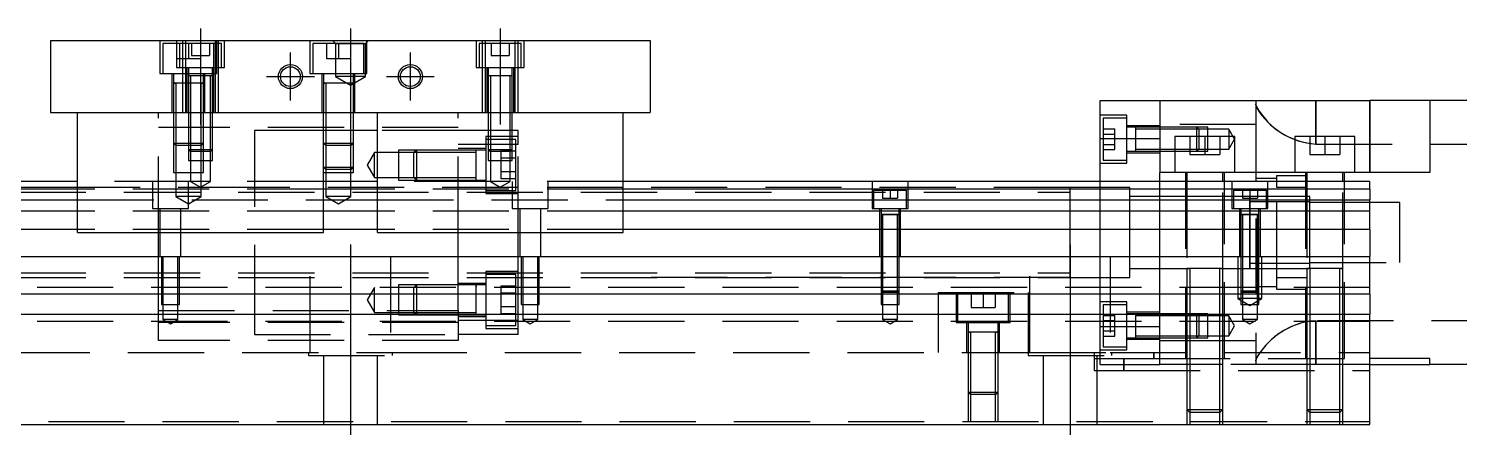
# Model space of a CAD drawing. Extents: x -10 to 545, y -270 to 77.
# Drawn here: x 116.3 to 354.9, y -218.4 to -150.4 of the extents above; entities that cross this region are included whole.
import ezdxf

# ---------------------------------------------------------------- set-up
doc = ezdxf.new("R2010")
doc.units = 0
doc.linetypes.add('CENTER', pattern=[50.8, 31.75, -6.35, 6.35, -6.35])
doc.linetypes.add('DASHED', pattern=[19.05, 12.7, -6.35])
doc.layers.get('0').update_dxf_attribs({"linetype": 'CONTINUOUS'})
doc.layers.add('CENTER', color=1, linetype='CENTER')

msp = doc.modelspace()

# ---------------------------------------------------------------- linework, layer by layer
at = {"color": 7, "linetype": 'CONTINUOUS'}
for p, q in [((120, -152.45), (220, -152.45)), ((120, -152.45), (120, -164.45)), ((220, -152.45), (220, -164.45)), ((120, -164.45), (220, -164.45)), ((124.5, -184.45), (124.5, -164.45)), ((165.5, -184.45), (165.5, -164.45)), ((174.5, -184.45), (174.5, -164.45)), ((215.5, -184.45), (215.5, -164.45)), ((295, -162.45), (305, -162.45)), ((295, -168.797524), (295, -162.45)), ((305, -162.45), (305, -174.45)), ((305, -162.45), (340, -162.45)), ((340, -174.45), (340, -162.45)), ((350, -162.45), (340, -162.45)), ((373, -162.45), (350, -162.45)), ((350, -162.45), (350, -174.45)), ((295, -175.95), (295, -168.797524)), ((295, -168.797524), (305, -168.797524)), ((317.5, -168.45), (307.5, -168.45)), ((307.5, -168.45), (307.5, -174.45)), ((317.5, -174.45), (317.5, -168.45)), ((337.5, -168.45), (327.5, -168.45)), ((327.5, -168.45), (327.5, -174.45)), ((337.5, -174.45), (337.5, -168.45)), ((124.5, -175.95), (0, -175.95)), ((174.5, -175.95), (165.5, -175.95)), ((340, -175.95), (215.5, -175.95)), ((305, -175.95), (305, -174.45)), ((350, -174.45), (305, -174.45)), ((340, -177.202272), (340, -175.95)), ((124.5, -177.202272), (0, -177.202272)), ((174.5, -177.202272), (165.5, -177.202272)), ((340, -177.202272), (215.5, -177.202272)), ((290, -184.249932), (290, -176.949994)), ((320, -184.45), (320, -178.449994)), ((320, -190.450006), (320, -178.449994)), ((340, -177.202272), (340, -178.97668)), ((0, -178.97668), (124.5, -178.97668)), ((124.5, -180.873076), (0, -180.873076)), ((165.5, -178.97668), (174.5, -178.97668)), ((174.5, -180.873076), (165.5, -180.873076)), ((215.5, -178.97668), (340, -178.97668)), ((340, -180.873076), (215.5, -180.873076)), ((320, -179.325), (320, -180.45)), ((321, -179.325), (320, -179.325)), ((320, -180.45), (320, -181.449788)), ((322.75, -179.325), (321, -179.325)), ((324.5, -179.325), (322.75, -179.325)), ((329.5, -179.325), (324.5, -179.325)), ((330, -179.325), (329.5, -179.325)), ((340, -180.873076), (340, -178.97668)), ((340, -183.927372), (340, -180.873076)), ((321.500006, -181.45), (318.499994, -181.45)), ((321.500006, -181.45), (320, -181.45)), ((124.5, -183.927372), (0, -183.927372)), ((124.5, -184.45), (165.5, -184.45)), ((174.5, -183.927372), (165.5, -183.927372)), ((174.5, -184.45), (215.5, -184.45)), ((340, -183.927372), (215.5, -183.927372)), ((290, -188.45), (290, -184.249932)), ((340, -183.927372), (340, -188.45)), ((0, -188.45), (340, -188.45)), ((290, -191.950006), (290, -188.45)), ((340, -194.75), (340, -188.45)), ((320, -189.575), (330, -189.575)), ((340, -194.75), (0, -194.75)), ((340, -194.75), (340, -198.15)), ((340, -198.15), (0, -198.15)), ((340, -216.45), (340, -198.15)), ((350, -205.45), (340, -205.45)), ((340, -206.45), (350, -206.45)), ((350, -206.45), (350, -205.45)), ((373, -206.45), (350, -206.45)), ((0, -216.45), (340, -216.45))]:
    msp.add_line(p, q, dxfattribs=at)
at = {"color": 3, "linetype": 'DASHED'}
for p, q in [((138.25, -152.45), (138.25, -157.95)), ((141, -152.45), (141, -156.95)), ((142.000006, -152.45), (142.000006, -152.95)), ((142.5, -152.45), (142.5, -164.45)), ((147.5, -164.45), (147.5, -152.45)), ((147.75, -157.95), (147.75, -152.45)), ((147.999994, -152.95), (147.999994, -152.45)), ((149, -156.95), (149, -152.45)), ((163.25, -152.45), (163.25, -157.95)), ((167.5, -152.95), (167, -152.45)), ((172.5, -152.95), (173, -152.45)), ((172.75, -157.95), (172.75, -152.45)), ((191, -152.45), (191, -156.95)), ((192.000006, -152.45), (192.000006, -152.95)), ((192.5, -152.45), (192.5, -164.45)), ((197.5, -164.45), (197.5, -152.45)), ((197.999994, -152.95), (197.999994, -152.45)), ((199, -156.95), (199, -152.45)), ((141.5, -152.95), (138.75, -152.95)), ((138.75, -152.95), (138.75, -157.95)), ((148.5, -152.95), (141.5, -152.95)), ((141.5, -152.95), (141.5, -156.95)), ((142.000006, -152.95), (142.000006, -156.95)), ((143, -152.95), (143, -155.45)), ((143.5, -152.95), (143.5, -154.95)), ((143.5, -154.95), (145, -154.95)), ((145, -152.95), (145, -154.95)), ((145, -154.95), (146.5, -154.95)), ((145, -154.95), (145, -155.45)), ((146.5, -152.95), (146.5, -154.95)), ((147.25, -156.95), (147.25, -152.95)), ((147.999994, -156.95), (147.999994, -152.95)), ((148.5, -156.95), (148.5, -152.95)), ((172.25, -152.95), (163.75, -152.95)), ((163.75, -152.95), (163.75, -157.95)), ((166, -152.95), (166, -155.45)), ((167.5, -152.95), (167.5, -158.45)), ((167.5, -152.95), (172.5, -152.95)), ((168, -152.95), (168, -155.45)), ((170, -152.95), (170, -155.45)), ((172.25, -157.95), (172.25, -152.95)), ((172.5, -158.45), (172.5, -152.95)), ((198.5, -152.95), (191.5, -152.95)), ((191.5, -152.95), (191.5, -156.95)), ((192.000006, -152.95), (192.000006, -156.95)), ((193.5, -152.95), (193.5, -154.95)), ((193.5, -154.95), (195, -154.95)), ((195, -152.95), (195, -154.95)), ((195, -154.95), (196.5, -154.95)), ((196.5, -152.95), (196.5, -154.95)), ((197.999994, -156.95), (197.999994, -152.95)), ((198.5, -156.95), (198.5, -152.95)), ((141, -155.45), (143, -155.45)), ((141, -156.95), (149, -156.95)), ((142.000006, -156.95), (142.000006, -164.45)), ((142.75, -156.95), (142.75, -164.45)), ((143, -155.45), (145, -155.45)), ((143, -156.95), (143, -158.35)), ((147, -158.35), (147, -156.95)), ((147.25, -164.45), (147.25, -156.95)), ((147.999994, -164.45), (147.999994, -156.95)), ((166, -155.45), (168, -155.45)), ((168, -155.45), (170, -155.45)), ((191, -156.95), (199, -156.95)), ((192.000006, -156.95), (192.000006, -164.45)), ((192.75, -156.95), (192.75, -164.45)), ((193, -156.95), (193, -158.35)), ((197, -158.35), (197, -156.95)), ((197.25, -164.45), (197.25, -156.95)), ((197.999994, -164.45), (197.999994, -156.95)), ((138.25, -157.95), (147.75, -157.95)), ((140.25, -157.95), (140.25, -164.45)), ((145.500006, -159.55), (140.499994, -159.55)), ((145.500006, -159.55), (140.499994, -159.55)), ((142.000006, -159.55), (140.499994, -159.55)), ((140.5, -157.95), (140.5, -159.55)), ((140.5, -159.545), (140.5, -159.55)), ((140.5, -159.55), (140.757448, -159.55)), ((140.757468, -159.55), (140.5, -159.55)), ((140.5, -159.55), (140.5, -159.555)), ((140.5, -159.55), (140.5, -164.45)), ((141.999766, -159.55), (140.757468, -159.55)), ((140.9, -159.55), (140.9, -164.45)), ((143, -159.55), (141.999766, -159.55)), ((143, -159.55), (142.000006, -159.55)), ((147.000006, -158.35), (142.999994, -158.35)), ((143, -158.345), (143, -158.35)), ((143.216708, -158.35), (143, -158.35)), ((143, -158.35), (143, -158.355)), ((143, -158.35), (143, -164.45)), ((143.35, -159.55), (143, -159.55)), ((143.350064, -159.55), (143, -159.55)), ((146.783332, -158.35), (143.216708, -158.35)), ((143.35, -158.35), (143.35, -164.45)), ((145.500006, -159.55), (143.35, -159.55)), ((145.242552, -159.55), (143.350064, -159.55)), ((145.1, -164.45), (145.1, -159.55)), ((145.5, -159.55), (145.242552, -159.55)), ((145.242602, -159.55), (145.5, -159.55)), ((145.5, -158.35), (145.5, -157.95)), ((145.5, -159.55), (145.5, -158.35)), ((145.5, -159.55), (145.5, -159.545)), ((145.5, -159.555), (145.5, -159.55)), ((145.5, -164.45), (145.5, -159.55)), ((145.75, -164.45), (145.75, -157.95)), ((146.65, -164.45), (146.65, -158.35)), ((147, -158.35), (146.783332, -158.35)), ((147, -158.35), (147, -158.345)), ((147, -158.355), (147, -158.35)), ((147, -164.45), (147, -158.35)), ((163.25, -157.95), (172.75, -157.95)), ((165.25, -157.95), (165.25, -164.45)), ((170.500006, -159.55), (165.499994, -159.55)), ((170.500006, -159.55), (165.499994, -159.55)), ((165.5, -157.95), (165.5, -159.55)), ((165.5, -159.545), (165.5, -159.55)), ((165.5, -159.55), (165.757448, -159.55)), ((165.757468, -159.55), (165.5, -159.55)), ((165.5, -159.55), (165.5, -159.555)), ((165.5, -159.55), (165.5, -164.45)), ((170.242552, -159.55), (165.757468, -159.55)), ((165.9, -159.55), (165.9, -164.45)), ((172.5, -158.45), (167.5, -158.45)), ((167.5, -158.45), (170, -159.893376)), ((170, -159.893376), (172.5, -158.45)), ((170.1, -164.45), (170.1, -159.55)), ((170.5, -159.55), (170.242552, -159.55)), ((170.242602, -159.55), (170.5, -159.55)), ((170.5, -159.55), (170.5, -157.95)), ((170.5, -159.55), (170.5, -159.545)), ((170.5, -159.555), (170.5, -159.55)), ((170.5, -164.45), (170.5, -159.55)), ((170.75, -164.45), (170.75, -157.95)), ((197.000006, -158.35), (192.999994, -158.35)), ((197.000006, -158.35), (192.999994, -158.35)), ((197.000006, -158.35), (192.999994, -158.35)), ((193, -158.345), (193, -158.35)), ((193.216708, -158.35), (193, -158.35)), ((193, -158.35), (193, -158.355)), ((193, -158.35), (193, -164.45)), ((196.783332, -158.35), (193.216708, -158.35)), ((193.35, -158.35), (193.35, -164.45)), ((196.65, -164.45), (196.65, -158.35)), ((197, -158.35), (196.783332, -158.35)), ((197, -158.35), (197, -158.345)), ((197, -158.355), (197, -158.35)), ((197, -164.45), (197, -158.35)), ((138, -184.45), (138, -164.45)), ((140.5, -164.45), (140.5, -169.55)), ((140.500006, -164.45), (140.500006, -169.550006)), ((140.9, -164.45), (140.9, -169.95)), ((143, -164.45), (143, -170.6)), ((143.000006, -164.45), (143.000002, -170.6)), ((143.35, -164.45), (143.35, -170.95)), ((145.1, -169.95), (145.1, -164.45)), ((145.499994, -169.550006), (145.499994, -164.45)), ((145.5, -169.55), (145.5, -164.45)), ((146.65, -170.95), (146.65, -164.45)), ((146.999998, -170.6), (146.999994, -164.45)), ((147, -170.6), (147, -164.45)), ((165.9, -164.45), (165.9, -169.95)), ((170.1, -169.95), (170.1, -164.45)), ((170.499994, -169.550006), (170.499994, -164.45)), ((170.5, -169.55), (170.5, -164.45)), ((188, -184.45), (188, -164.45)), ((193, -164.45), (193, -170.6)), ((193.000006, -164.45), (193.000006, -170.600006)), ((193.35, -164.45), (193.35, -170.95)), ((196.65, -170.95), (196.65, -164.45)), ((196.999994, -170.600006), (196.999994, -164.45)), ((197, -170.6), (197, -164.45)), ((321, -162.45), (321, -163.066596)), ((321, -163.066596), (321, -205.833404)), ((321.033404, -163.351224), (321, -163.066596)), ((321, -163.066596), (321.037764, -163.37036)), ((321.131428, -163.66502), (321.033404, -163.351224)), ((331, -169.710598), (331, -162.45)), ((331, -162.45), (331, -169.710598)), ((340, -162.45), (340, -174.45)), ((188, -166.95), (138, -166.95)), ((299.5, -164.89365), (295, -164.89365)), ((295.5, -165.39365), (295.5, -168.89365)), ((299.5, -165.39365), (295.5, -165.39365)), ((299.5, -172.89365), (299.5, -164.89365)), ((305, -166.64365), (299.5, -166.64365)), ((300.9, -166.89365), (299.5, -166.89365)), ((300.9, -166.89365), (300.895, -166.89365)), ((300.9, -166.893646), (300.9, -167.47866)), ((300.9, -166.893646), (300.9, -170.893656)), ((300.9, -166.89365), (300.9, -167.110318)), ((300.905, -166.89365), (300.9, -166.89365)), ((305, -166.89365), (300.9, -166.89365)), ((321, -166.45), (305, -166.45)), ((311.15, -166.89365), (305, -166.89365)), ((311.15, -166.893654), (305, -166.893656)), ((311.15, -168.89365), (311.15, -166.89365)), ((311.5, -167.24365), (311.15, -166.89365)), ((313, -166.893656), (311.15, -166.893654)), ((313, -170.893646), (313, -166.893656)), ((154, -167.45), (154, -198.15)), ((165.5, -167.45), (154, -167.45)), ((165.9, -167.45), (165.5, -167.45)), ((170.1, -167.45), (165.9, -167.45)), ((170.5, -167.45), (170.1, -167.45)), ((174.5, -167.45), (170.5, -167.45)), ((188, -167.45), (174.5, -167.45)), ((193, -167.45), (188, -167.45)), ((192.6, -168.45), (192.6, -177.95)), ((198, -168.45), (192.6, -168.45)), ((193, -168.95), (192.6, -168.95)), ((193.35, -167.45), (193, -167.45)), ((193.35, -168.95), (193, -168.95)), ((196.65, -167.45), (193.35, -167.45)), ((196.65, -168.95), (193.35, -168.95)), ((197, -167.45), (196.65, -167.45)), ((197, -168.95), (196.65, -168.95)), ((198, -167.45), (197, -167.45)), ((197.6, -168.95), (197, -168.95)), ((197.6, -177.45), (197.6, -168.95)), ((198, -169.753062), (198, -167.45)), ((295.5, -167.1616), (297.5, -167.1616)), ((295.5, -168.027626), (297.5, -168.027626)), ((295.5, -168.89365), (295.5, -172.39365)), ((297.5, -168.027626), (297.5, -167.1616)), ((297.5, -169.759676), (297.5, -168.027626)), ((300.9, -167.110318), (300.9, -167.478664)), ((305, -167.24365), (300.9, -167.24365)), ((300.9, -167.47866), (300.9, -168.753604)), ((300.9, -167.478664), (300.9, -168.89365)), ((300.9, -168.753604), (300.9, -169.033698)), ((300.9, -168.89365), (300.9, -170.893656)), ((300.9, -168.89365), (300.9, -170.30871)), ((300.9, -169.033698), (300.9, -170.308714)), ((311.5, -167.24365), (305, -167.24365)), ((310, -168.45), (310, -171.45)), ((311.15, -170.89365), (311.15, -168.89365)), ((311.5, -167.24365), (311.5, -168.89365)), ((313, -167.24365), (311.5, -167.24365)), ((311.5, -168.89365), (311.5, -170.54365)), ((312.5, -168.45), (312.5, -171.45)), ((316.5, -167.24365), (313, -167.24365)), ((315, -168.45), (315, -171.45)), ((316.5, -167.24365), (316.5, -170.54365)), ((317.452628, -168.89365), (316.5, -167.24365)), ((316.5, -170.54365), (317.452628, -168.89365)), ((330, -168.45), (330, -171.45)), ((332.5, -168.45), (332.5, -171.45)), ((335, -168.45), (335, -171.45)), ((140.5, -169.55), (143, -169.55)), ((140.5, -169.55), (140.9, -169.95)), ((140.500006, -169.550006), (140.500006, -174.45)), ((143, -169.95), (140.9, -169.95)), ((140.9, -169.95), (140.9, -174.45)), ((143, -169.55), (143.35, -169.55)), ((143.35, -169.95), (143, -169.95)), ((143, -170.6), (147, -170.6)), ((143, -170.6), (143.35, -170.95)), ((143.000002, -170.6), (143.000006, -172.45)), ((143.35, -169.55), (145.5, -169.55)), ((145.1, -169.95), (143.35, -169.95)), ((146.65, -170.95), (143.35, -170.95)), ((143.35, -170.95), (143.35, -172.45)), ((145.1, -169.95), (145.5, -169.55)), ((145.1, -174.45), (145.1, -169.95)), ((145.499994, -170.95), (145.499994, -169.550006)), ((145.499994, -172.45), (145.499994, -170.95)), ((146.65, -170.95), (147, -170.6)), ((146.65, -172.45), (146.65, -170.95)), ((146.999994, -172.45), (146.999998, -170.6)), ((165.5, -169.55), (170.5, -169.55)), ((165.5, -169.55), (165.9, -169.95)), ((170.1, -169.95), (165.9, -169.95)), ((165.9, -169.95), (165.9, -174.45)), ((170.1, -169.95), (170.5, -169.55)), ((170.1, -174.45), (170.1, -169.95)), ((170.499994, -174.45), (170.499994, -169.550006)), ((174, -171.1), (172.787564, -173.2)), ((174, -175.3), (174, -171.1)), ((178, -171.1), (174, -171.1)), ((178, -170.700006), (178, -175.699994)), ((180.999994, -170.700006), (178, -170.700006)), ((180.6, -171.1), (178, -171.1)), ((181, -170.7), (180.6, -171.1)), ((180.6, -175.3), (180.6, -171.1)), ((188, -171.1), (180.6, -171.1)), ((188, -170.700006), (180.999994, -170.700006)), ((181, -170.7), (181, -175.7)), ((188, -170.7), (181, -170.7)), ((193, -169.753062), (188, -169.753062)), ((192.6, -170.45), (188, -170.45)), ((191, -170.7), (188, -170.7)), ((191, -171.1), (188, -171.1)), ((191, -170.7), (190.995, -170.7)), ((191, -173.049968), (191, -170.699994)), ((191, -170.957468), (191, -170.7)), ((192.6, -170.7), (191, -170.7)), ((191.005, -170.7), (191, -170.7)), ((191, -173.049954), (191, -170.957468)), ((193.35, -169.753062), (193, -169.753062)), ((193, -170.6), (197, -170.6)), ((193, -170.6), (193.35, -170.95)), ((193.000006, -170.600006), (193.000006, -172.45)), ((196.65, -169.753062), (193.35, -169.753062)), ((196.65, -170.95), (193.35, -170.95)), ((193.35, -170.95), (193.35, -172.45)), ((195.1, -170.890598), (195.1, -172.0453)), ((197.6, -170.890598), (195.1, -170.890598)), ((197, -169.753062), (196.65, -169.753062)), ((196.65, -170.95), (197, -170.6)), ((196.65, -172.45), (196.65, -170.95)), ((196.999994, -172.45), (196.999994, -170.600006)), ((198, -169.753062), (197, -169.753062)), ((198, -184.45), (198, -169.753062)), ((295.5, -169.759676), (297.5, -169.759676)), ((295.5, -170.625702), (297.5, -170.625702)), ((297.5, -170.625702), (297.5, -169.759676)), ((299.5, -170.89365), (300.9, -170.89365)), ((299.5, -171.14365), (305, -171.14365)), ((300.895, -170.89365), (300.9, -170.89365)), ((300.9, -170.30871), (300.9, -170.676942)), ((300.9, -170.308714), (300.9, -170.893656)), ((300.9, -170.54365), (305, -170.54365)), ((300.9, -170.676942), (300.9, -170.89365)), ((300.9, -170.89365), (300.905, -170.89365)), ((300.9, -170.89365), (305, -170.89365)), ((305, -170.54365), (311.5, -170.54365)), ((305, -170.893646), (311.15, -170.893648)), ((305, -170.89365), (311.15, -170.89365)), ((310, -171.45), (312.5, -171.45)), ((311.15, -170.89365), (311.5, -170.54365)), ((311.15, -170.893648), (313, -170.893646)), ((311.5, -170.54365), (313, -170.54365)), ((312.5, -171.45), (315, -171.45)), ((313, -170.54365), (316.5, -170.54365)), ((330, -171.45), (332.5, -171.45)), ((331, -169.710598), (363, -169.710598)), ((332.5, -171.45), (335, -171.45)), ((143.000006, -172.45), (146.999994, -172.45)), ((143.35, -172.45), (143.35, -175.95)), ((145.499994, -174.45), (145.499994, -172.45)), ((146.65, -175.95), (146.65, -172.45)), ((165.5, -173.55), (170.5, -173.55)), ((165.5, -173.55), (165.9, -173.95)), ((170.1, -173.95), (165.9, -173.95)), ((170.1, -173.95), (170.5, -173.55)), ((172.787564, -173.2), (174, -175.3)), ((191, -173.40002), (191, -173.049954)), ((191, -175.700006), (191, -173.049968)), ((191, -175.442552), (191, -173.40002)), ((193.000006, -172.45), (196.999994, -172.45)), ((193.35, -172.45), (193.35, -175.95)), ((197.6, -172.0453), (195.1, -172.0453)), ((195.1, -172.0453), (195.1, -174.3547)), ((196.65, -175.95), (196.65, -172.45)), ((295, -172.89365), (299.5, -172.89365)), ((295.5, -172.39365), (299.5, -172.39365)), ((143.35, -175.95), (124.5, -175.95)), ((137, -175.95), (137, -180.45)), ((140.500006, -174.45), (145.499994, -174.45)), ((140.9, -174.45), (140.9, -178.45)), ((143, -180.45), (143, -175.95)), ((146.65, -175.95), (143.35, -175.95)), ((143.35, -175.95), (145, -176.902628)), ((145, -176.902628), (146.65, -175.95)), ((145.1, -178.45), (145.1, -174.45)), ((165.5, -175.95), (146.65, -175.95)), ((165.500006, -174.45), (170.499994, -174.45)), ((165.9, -174.45), (165.9, -178.45)), ((170.1, -178.45), (170.1, -174.45)), ((174, -175.3), (178, -175.3)), ((193.35, -175.95), (174.5, -175.95)), ((178, -175.3), (180.6, -175.3)), ((178, -175.699994), (181, -175.699994)), ((180.6, -175.3), (188, -175.3)), ((180.6, -175.3), (181, -175.7)), ((180.6, -175.3), (188, -175.3)), ((181, -175.699994), (188, -175.699994)), ((181, -175.7), (188, -175.699998)), ((188, -175.3), (191, -175.3)), ((188, -175.699998), (191.005, -175.7)), ((190.995, -175.7), (192.6, -175.7)), ((191, -175.7), (191, -175.442552)), ((196.65, -175.95), (193.35, -175.95)), ((193.35, -175.95), (195, -176.902628)), ((195, -176.902628), (196.65, -175.95)), ((195.1, -174.3547), (195.1, -175.509402)), ((197.6, -174.3547), (195.1, -174.3547)), ((197.6, -175.509402), (195.1, -175.509402)), ((215.5, -175.95), (196.65, -175.95)), ((197, -175.95), (197, -180.45)), ((203, -180.45), (203, -175.95)), ((257, -175.95), (257, -180.45)), ((263, -180.45), (263, -175.95)), ((295, -188.45), (295, -175.95)), ((305, -188.45), (305, -175.95)), ((309.25, -174.45), (309.25, -205.45)), ((309.5, -174.45), (309.5, -175.95)), ((309.5, -175.95), (309.5, -190.455)), ((315.5, -175.95), (315.5, -174.45)), ((315.5, -190.455), (315.5, -175.95)), ((315.75, -205.45), (315.75, -174.45)), ((317, -175.95), (317, -180.45)), ((324.5, -175.45), (321, -175.45)), ((323, -180.45), (323, -175.95)), ((324.5, -174.95), (329.5, -174.95)), ((324.5, -175.95), (324.5, -174.95)), ((324.5, -176.95), (324.5, -175.95)), ((329.25, -174.45), (329.25, -205.45)), ((329.5, -174.45), (329.5, -175.95)), ((329.5, -175.95), (329.5, -190.455)), ((335.5, -175.95), (335.5, -174.45)), ((335.5, -190.455), (335.5, -175.95)), ((335.75, -205.45), (335.75, -174.45)), ((37, -177.7), (290, -177.7)), ((124.5, -176.95), (40.5, -176.95)), ((154, -176.95), (124.5, -176.95)), ((165.5, -177.202272), (124.5, -177.202272)), ((145.1, -178.45), (140.9, -178.45)), ((140.9, -178.45), (143, -179.662436)), ((143, -179.662436), (145.1, -178.45)), ((198, -176.95), (154, -176.95)), ((170.1, -178.45), (165.9, -178.45)), ((165.9, -178.45), (168, -179.662436)), ((168, -179.662436), (170.1, -178.45)), ((215.5, -177.202272), (174.5, -177.202272)), ((192.6, -177.45), (197.6, -177.45)), ((192.6, -177.95), (198, -177.95)), ((215.5, -176.95), (198, -176.95)), ((290, -176.95), (215.5, -176.95)), ((262.75, -177.45), (257.25, -177.45)), ((257.25, -177.45), (257.25, -180.45)), ((258.75, -177.45), (258.75, -178.75)), ((258.75, -178.75), (260, -178.75)), ((260, -177.45), (260, -178.75)), ((260, -178.75), (261.25, -178.75)), ((261.25, -177.45), (261.25, -178.75)), ((262.75, -180.45), (262.75, -177.45)), ((290, -176.95), (289.995, -176.95)), ((290, -177.498872), (290, -176.95)), ((290.005, -176.95), (290, -176.95)), ((295, -176.95), (290, -176.95)), ((290, -184.249934), (290, -177.498872)), ((300, -176.95), (295, -176.95)), ((300, -184.45), (300, -176.95)), ((305, -178.45), (300, -178.45)), ((309.5, -178.45), (305, -178.45)), ((315.5, -178.45), (309.5, -178.45)), ((317.25, -178.45), (315.5, -178.45)), ((322.75, -177.45), (317.25, -177.45)), ((317.25, -177.45), (317.25, -180.45)), ((320.005, -178.45), (317.25, -178.45)), ((318.75, -177.45), (318.75, -178.75)), ((318.75, -178.75), (320, -178.75)), ((321, -178.45), (319.995, -178.45)), ((320, -177.45), (320, -178.75)), ((320, -178.45), (320, -180.449258)), ((320, -179.124966), (320, -178.45)), ((320, -178.75), (321.25, -178.75)), ((322.75, -178.45), (321, -178.45)), ((321.25, -177.45), (321.25, -178.75)), ((322.75, -180.45), (322.75, -177.45)), ((324.5, -178.45), (322.75, -178.45)), ((329.5, -176.95), (324.5, -176.95)), ((324.5, -191.95), (324.5, -176.95)), ((329.5, -178.45), (324.5, -178.45)), ((330, -178.45), (329.5, -178.45)), ((330, -184.45), (330, -178.45)), ((124.5, -178.97668), (165.5, -178.97668)), ((165.5, -180.873076), (124.5, -180.873076)), ((137, -180.45), (143, -180.45)), ((138.25, -180.45), (138.25, -188.45)), ((141.75, -188.45), (141.75, -180.45)), ((174.5, -178.97668), (215.5, -178.97668)), ((215.5, -180.873076), (174.5, -180.873076)), ((197, -180.45), (203, -180.45)), ((198.25, -180.45), (198.25, -188.45)), ((201.75, -188.45), (201.75, -180.45)), ((257, -180.45), (263, -180.45)), ((258.25, -180.45), (258.25, -188.45)), ((258.5, -180.45), (258.5, -181.45)), ((261.5, -181.45), (261.5, -180.45)), ((261.75, -188.45), (261.75, -180.45)), ((317, -180.45), (323, -180.45)), ((318.25, -180.45), (318.25, -188.45)), ((318.5, -180.45), (318.5, -181.45)), ((320, -180.449258), (320, -181.449914)), ((321.5, -181.45), (321.5, -180.45)), ((321.75, -188.45), (321.75, -180.45)), ((335.5, -179.45), (330, -179.45)), ((340, -179.45), (335.5, -179.45)), ((345, -179.45), (340, -179.45)), ((345, -184.45), (345, -179.45)), ((261.500006, -181.45), (258.499994, -181.45)), ((259.998804, -181.45), (258.499994, -181.45)), ((258.5, -181.445), (258.5, -181.45)), ((258.5, -181.45), (258.62467, -181.45)), ((258.624678, -181.45), (258.5, -181.45)), ((258.5, -181.45), (258.5, -181.455)), ((258.5, -181.45), (258.5, -188.45)), ((258.62467, -181.45), (261.375392, -181.45)), ((259.998804, -181.45), (258.624678, -181.45)), ((258.75, -181.45), (258.75, -188.45)), ((261.500006, -181.45), (259.998804, -181.45)), ((261.37533, -181.45), (259.998804, -181.45)), ((261.25, -188.45), (261.25, -181.45)), ((261.5, -181.45), (261.37533, -181.45)), ((261.375392, -181.45), (261.5, -181.45)), ((261.5, -181.45), (261.5, -181.445)), ((261.5, -181.455), (261.5, -181.45)), ((261.5, -188.45), (261.5, -181.45)), ((320, -181.45), (318.499994, -181.45)), ((318.5, -181.445), (318.5, -181.45)), ((318.5, -181.45), (318.62467, -181.45)), ((318.624678, -181.45), (318.5, -181.45)), ((318.5, -181.45), (318.5, -181.455)), ((318.5, -181.45), (318.5, -188.45)), ((318.62467, -181.45), (321.375392, -181.45)), ((319.998804, -181.45), (318.624678, -181.45)), ((318.75, -181.45), (318.75, -188.45)), ((321.37533, -181.45), (319.998804, -181.45)), ((320, -181.449788), (320, -189.575)), ((320, -181.449914), (320, -184.249974)), ((321.25, -188.45), (321.25, -181.45)), ((321.5, -181.45), (321.37533, -181.45)), ((321.375392, -181.45), (321.5, -181.45)), ((321.5, -181.45), (321.5, -181.445)), ((321.5, -181.455), (321.5, -181.45)), ((321.5, -188.45), (321.5, -181.45)), ((165.5, -183.927372), (124.5, -183.927372)), ((138, -188.45), (138, -184.45)), ((215.5, -183.927372), (174.5, -183.927372)), ((188, -188.45), (188, -184.45)), ((198, -188.45), (198, -184.45)), ((290, -184.650056), (290, -184.249934)), ((290, -188.45023), (290, -184.650056)), ((300, -188.45), (300, -184.45)), ((320, -184.249974), (320, -190.449164)), ((330, -190.45), (330, -184.45)), ((345, -189.45), (345, -184.45)), ((138, -194.75), (138, -188.45)), ((138.500006, -188.45), (138.500006, -194.75)), ((138.75, -188.45), (138.75, -196.45)), ((141.25, -196.45), (141.25, -188.45)), ((141.499994, -194.75), (141.499994, -188.45)), ((163.291796, -204.45), (163.291796, -188.45)), ((176.708204, -188.45), (176.708204, -204.45)), ((188, -194.75), (188, -188.45)), ((198, -194.75), (198, -188.45)), ((198.500006, -188.45), (198.500006, -194.75)), ((198.75, -188.45), (198.75, -196.45)), ((201.25, -196.45), (201.25, -188.45)), ((201.499994, -194.75), (201.499994, -188.45)), ((258.5, -188.45), (258.5, -194.2)), ((258.500006, -188.45), (258.500002, -194.2)), ((258.75, -188.45), (258.75, -194.45)), ((261.25, -194.45), (261.25, -188.45)), ((261.499998, -194.2), (261.499994, -188.45)), ((261.5, -194.2), (261.5, -188.45)), ((283.291796, -204.45), (283.291796, -188.45)), ((290, -191.400962), (290, -188.45023)), ((295, -194.75), (295, -188.45)), ((296.708204, -188.45), (296.708204, -204.45)), ((300, -191.95), (300, -188.45)), ((305, -194.75), (305, -188.45)), ((318, -188.45), (318, -195.45)), ((318.5, -188.45), (318.5, -194.2)), ((318.500006, -188.45), (318.500006, -194.200006)), ((318.75, -188.45), (318.75, -194.45)), ((321.25, -194.45), (321.25, -188.45)), ((321.499994, -194.200006), (321.499994, -188.45)), ((321.5, -194.2), (321.5, -188.45)), ((322, -195.45), (322, -188.45)), ((300, -190.45), (305, -190.45)), ((305, -190.45), (309.39999, -190.45)), ((309.39999, -190.45), (309.499994, -190.45)), ((315.500006, -190.45), (309.499994, -190.45)), ((309.5, -190.445), (309.5, -198.15)), ((309.5, -190.45), (309.84965, -190.45)), ((309.849602, -190.45), (309.5, -190.45)), ((315.15035, -190.45), (309.849602, -190.45)), ((310, -190.45), (310, -198.15)), ((315, -198.15), (315, -190.45)), ((315.150204, -190.45), (315.5, -190.45)), ((315.5, -190.45), (315.15035, -190.45)), ((315.5, -198.15), (315.5, -190.445)), ((315.500006, -190.45), (315.60001, -190.45)), ((315.60001, -190.45), (320.005, -190.45)), ((319.995, -190.45), (329.39999, -190.45)), ((320, -190.450006), (320, -189.575)), ((320, -190.449164), (320, -190.45)), ((320.005, -190.45), (329.5, -190.45)), ((329.39999, -190.45), (329.5, -190.45)), ((335.500006, -190.45), (329.499994, -190.45)), ((329.5, -190.445), (329.5, -198.15)), ((329.5, -190.45), (329.84965, -190.45)), ((329.849602, -190.45), (329.5, -190.45)), ((335.15035, -190.45), (329.849602, -190.45)), ((330, -189.45), (345, -189.45)), ((330, -190.45), (330, -198.15)), ((335, -198.15), (335, -190.45)), ((335.150204, -190.45), (335.5, -190.45)), ((335.5, -190.45), (335.15035, -190.45)), ((335.5, -198.15), (335.5, -190.445)), ((37, -191.2), (290, -191.2)), ((37, -191.95), (290, -191.95)), ((181, -193.200002), (178, -193.200006)), ((178, -193.200006), (178, -198.15)), ((181, -193.2), (180.6, -193.6)), ((181, -193.2), (181, -198.15)), ((188, -193.2), (181, -193.2)), ((188, -193.200006), (181, -193.200002)), ((192.6, -192.95), (188, -192.95)), ((191.005, -193.2), (188, -193.2)), ((192.6, -193.2), (190.995, -193.2)), ((191, -195.7), (191, -193.199994)), ((191, -198.200006), (191, -193.199994)), ((191, -195.7), (191, -193.199994)), ((191, -198.200006), (191, -193.199994)), ((191, -193.2), (191, -193.457448)), ((191, -193.457468), (191, -193.2)), ((191, -193.2), (191, -193.457448)), ((191, -193.457468), (191, -193.2)), ((192.6, -190.95), (192.6, -200.45)), ((198, -190.95), (192.6, -190.95)), ((197.6, -191.45), (192.6, -191.45)), ((197.6, -194.75), (197.6, -191.45)), ((290, -191.95), (215.5, -191.95)), ((289.995, -191.95), (290, -191.95)), ((290, -191.949332), (290, -191.400962)), ((290, -191.95), (290, -191.949332)), ((290, -191.95), (290.005, -191.95)), ((290, -191.95), (295, -191.95)), ((295, -191.95), (300, -191.95)), ((324.5, -191.95), (329.5, -191.95)), ((324.5, -193.95), (324.5, -191.95)), ((340, -193.6), (0, -193.6)), ((138, -197.45), (138, -194.75)), ((138.500006, -194.75), (138.500006, -196.45)), ((141.499994, -196.45), (141.499994, -194.75)), ((174, -193.6), (172.787564, -195.7)), ((174, -197.8), (174, -193.6)), ((180.6, -197.8), (180.6, -193.6)), ((188, -197.45), (188, -194.75)), ((191, -194.74994), (191, -193.457468)), ((191, -194.75), (191, -193.6)), ((191, -195.549954), (191, -194.74994)), ((191, -197.8), (191, -194.75)), ((191, -197.942552), (191, -195.549954)), ((195.1, -193.390598), (195.1, -194.5453)), ((197.6, -193.390598), (195.1, -193.390598)), ((197.6, -194.5453), (195.1, -194.5453)), ((195.1, -194.5453), (195.1, -196.8547)), ((197.6, -198.15), (197.6, -194.75)), ((198, -198.15), (198, -194.75)), ((198.500006, -194.75), (198.500006, -196.45)), ((201.499994, -196.45), (201.499994, -194.75)), ((258.5, -194.2), (261.5, -194.2)), ((258.5, -194.2), (258.75, -194.45)), ((258.500002, -194.2), (258.500006, -194.75)), ((258.500006, -194.75), (258.500006, -196.45)), ((261.25, -194.45), (258.75, -194.45)), ((258.75, -194.45), (258.75, -196.45)), ((261.25, -194.45), (261.5, -194.2)), ((261.25, -196.45), (261.25, -194.45)), ((261.499994, -194.75), (261.499998, -194.2)), ((261.499994, -196.45), (261.499994, -194.75)), ((268, -194.45), (283, -194.45)), ((268, -194.45), (268, -194.75)), ((268, -194.75), (268, -198.15)), ((271, -194.45), (271, -199.45)), ((271.25, -194.45), (271.25, -194.75)), ((271.25, -194.75), (271.25, -198.15)), ((273.5, -194.45), (273.5, -196.95)), ((275.5, -194.45), (275.5, -196.95)), ((277.5, -194.45), (277.5, -196.95)), ((279.75, -194.75), (279.75, -194.45)), ((279.75, -198.15), (279.75, -194.75)), ((280, -199.45), (280, -194.45)), ((283, -194.45), (283, -194.75)), ((283, -194.75), (283, -198.15)), ((295, -198.15), (295, -194.75)), ((305, -198.15), (305, -194.75)), ((322, -195.45), (318, -195.45)), ((318, -195.45), (320, -196.6047)), ((318.5, -194.2), (321.5, -194.2)), ((318.5, -194.2), (318.75, -194.45)), ((318.500006, -194.200006), (318.500006, -194.75)), ((318.500006, -194.75), (318.500006, -196.45)), ((321.25, -194.45), (318.75, -194.45)), ((318.75, -194.45), (318.75, -196.45)), ((320, -196.6047), (322, -195.45)), ((321, -193.45), (324.5, -193.45)), ((321.25, -194.45), (321.5, -194.2)), ((321.25, -196.45), (321.25, -194.45)), ((321.499994, -194.75), (321.499994, -194.200006)), ((321.499994, -196.45), (321.499994, -194.75)), ((329.5, -193.95), (324.5, -193.95)), ((138, -197.45), (188, -197.45)), ((138, -198.15), (138, -197.45)), ((138.500006, -196.45), (141.499994, -196.45)), ((138.75, -196.45), (138.75, -198.95)), ((141.25, -198.95), (141.25, -196.45)), ((172.787564, -195.7), (174, -197.8)), ((174, -197.8), (178, -197.8)), ((178, -197.8), (180.6, -197.8)), ((180.6, -197.8), (188, -197.8)), ((180.6, -197.8), (180.95, -198.15)), ((188, -197.45), (188, -198.15)), ((188, -197.8), (191, -197.8)), ((191, -198.15), (191, -197.8)), ((191, -198.15059), (191, -197.942552)), ((195.1, -196.8547), (195.1, -198.009402)), ((197.6, -196.8547), (195.1, -196.8547)), ((197.6, -198.009402), (195.1, -198.009402)), ((198.500006, -196.45), (201.499994, -196.45)), ((198.75, -196.45), (198.75, -198.95)), ((201.25, -198.95), (201.25, -196.45)), ((258.500006, -196.45), (261.499994, -196.45)), ((258.75, -196.45), (258.75, -198.95)), ((261.25, -198.95), (261.25, -196.45)), ((273.5, -196.95), (275.5, -196.95)), ((275.5, -196.95), (277.5, -196.95)), ((299.5, -196.00635), (295, -196.00635)), ((295.5, -196.50635), (295.5, -198.15)), ((299.5, -196.50635), (295.5, -196.50635)), ((299.5, -204.00635), (299.5, -196.00635)), ((305, -197.75635), (299.5, -197.75635)), ((300.9, -198.00635), (299.5, -198.00635)), ((300.9, -198.00635), (300.895, -198.00635)), ((300.9, -198.006344), (300.9, -198.15)), ((300.9, -198.006344), (300.9, -202.006354)), ((300.9, -198.00635), (300.9, -198.149586)), ((305, -198.00635), (300.9, -198.00635)), ((300.905, -198.00635), (300.9, -198.00635)), ((309.5, -198.00635), (305, -198.00635)), ((309.5, -198.006354), (305, -198.006354)), ((310, -198.00635), (309.5, -198.00635)), ((310, -198.006354), (309.5, -198.006354)), ((311.15, -198.00635), (310, -198.00635)), ((311.15, -198.006352), (310, -198.006354)), ((311.15, -198.15), (311.15, -198.00635)), ((311.29365, -198.15), (311.15, -198.00635)), ((313, -198.006354), (311.15, -198.006352)), ((313, -198.15), (313, -198.006354)), ((318.500006, -196.45), (321.499994, -196.45)), ((318.75, -196.45), (318.75, -198.95)), ((321.25, -198.95), (321.25, -196.45)), ((340, -199.3), (0, -199.3)), ((138, -202.45), (138, -198.15)), ((188, -199.458332), (138, -199.458332)), ((141.25, -198.95), (138.75, -198.95)), ((138.75, -198.95), (140, -199.671688)), ((140, -199.671688), (141.25, -198.95)), ((154, -198.15), (154, -201.45)), ((178, -198.15), (178, -198.199994)), ((178, -198.199994), (181, -198.199998)), ((180.95, -198.15), (181, -198.2)), ((181, -198.15), (181, -198.2)), ((181, -198.199998), (188, -198.199994)), ((181, -198.2), (188, -198.2)), ((188, -198.15), (188, -202.45)), ((188, -198.2), (191, -198.2)), ((188, -198.45), (192.6, -198.45)), ((198, -199.146938), (188, -199.146938)), ((190.995, -198.2), (191, -198.2)), ((191, -198.200006), (191, -198.15)), ((191, -198.2), (191, -198.15059)), ((191, -198.2), (192.6, -198.2)), ((191, -198.2), (191.005, -198.2)), ((192.6, -199.95), (197.6, -199.95)), ((197.6, -199.95), (197.6, -198.15)), ((198, -199.146938), (198, -198.15)), ((198, -201.45), (198, -199.146938)), ((201.25, -198.95), (198.75, -198.95)), ((198.75, -198.95), (200, -199.671688)), ((200, -199.671688), (201.25, -198.95)), ((261.25, -198.95), (258.75, -198.95)), ((258.75, -198.95), (260, -199.671688)), ((260, -199.671688), (261.25, -198.95)), ((268, -198.15), (268, -204.45)), ((271, -199.45), (280, -199.45)), ((271.25, -198.15), (271.25, -199.45)), ((272.75, -199.45), (272.75, -204.45)), ((273, -199.45), (273, -201.05)), ((278, -201.05), (278, -199.45)), ((278.25, -204.45), (278.25, -199.45)), ((279.75, -199.45), (279.75, -198.15)), ((283, -198.15), (283, -204.45)), ((295, -200.102476), (295, -198.15)), ((295, -200.102476), (305, -200.102476)), ((295, -204.45), (295, -200.102476)), ((295.5, -198.15), (295.5, -200.00635)), ((295.5, -198.274298), (297.5, -198.274298)), ((295.5, -199.140324), (297.5, -199.140324)), ((295.5, -200.00635), (295.5, -203.50635)), ((297.5, -199.140324), (297.5, -198.274298)), ((297.5, -200.872374), (297.5, -199.140324)), ((300.9, -198.149586), (300.9, -198.223016)), ((300.9, -198.15), (300.9, -198.59136)), ((300.9, -198.223016), (300.9, -198.591362)), ((305, -198.35635), (300.9, -198.35635)), ((300.9, -198.59136), (300.9, -199.866302)), ((300.9, -198.591362), (300.9, -200.00635)), ((300.9, -199.866302), (300.9, -200.146396)), ((300.9, -200.00635), (300.9, -202.006354)), ((300.9, -200.00635), (300.9, -201.421408)), ((300.9, -200.146396), (300.9, -201.421412)), ((305, -205.45), (305, -198.15)), ((309.5, -198.35635), (305, -198.35635)), ((309.5, -198.15), (309.5, -205.45)), ((310, -198.35635), (309.5, -198.35635)), ((310, -198.15), (310, -205.45)), ((311.5, -198.35635), (310, -198.35635)), ((311.15, -200.00635), (311.15, -198.15)), ((311.15, -202.00635), (311.15, -200.00635)), ((311.5, -198.35635), (311.29365, -198.15)), ((311.5, -198.35635), (311.5, -200.00635)), ((313, -198.35635), (311.5, -198.35635)), ((311.5, -200.00635), (311.5, -201.65635)), ((313, -202.006344), (313, -198.15)), ((316.5, -198.35635), (313, -198.35635)), ((315, -205.45), (315, -198.15)), ((315.5, -205.45), (315.5, -198.15)), ((316.5, -198.35635), (316.5, -201.65635)), ((317.452628, -200.00635), (316.5, -198.35635)), ((316.5, -201.65635), (317.452628, -200.00635)), ((321.25, -198.95), (318.75, -198.95)), ((318.75, -198.95), (320, -199.671688)), ((320, -199.671688), (321.25, -198.95)), ((329.619728, -199.29908), (329.49952, -199.318974)), ((329.5, -198.15), (329.5, -205.45)), ((329.619312, -199.299146), (331, -199.189402)), ((329.99996, -199.247024), (329.619728, -199.29908)), ((331, -199.189402), (329.99996, -199.247024)), ((330, -198.15), (330, -205.45)), ((363, -199.189402), (331, -199.189402)), ((331, -206.45), (331, -199.189402)), ((331, -199.189402), (331, -205.45)), ((335, -205.45), (335, -198.15)), ((335.5, -205.45), (335.5, -198.15)), ((188, -202.45), (138, -202.45)), ((154, -201.45), (188, -201.45)), ((198, -201.45), (188, -201.45)), ((192.6, -200.45), (198, -200.45)), ((278.000006, -201.05), (272.999994, -201.05)), ((278.000006, -201.05), (272.999994, -201.05)), ((278.000006, -201.05), (272.999994, -201.05)), ((273, -201.045), (273, -201.05)), ((273, -201.05), (273.257448, -201.05)), ((273.257468, -201.05), (273, -201.05)), ((273, -201.05), (273, -201.055)), ((273, -201.05), (273, -204.45)), ((277.742552, -201.05), (273.257468, -201.05)), ((273.4, -201.05), (273.4, -204.45)), ((277.6, -204.45), (277.6, -201.05)), ((278, -201.05), (277.742552, -201.05)), ((277.742602, -201.05), (278, -201.05)), ((278, -201.05), (278, -201.045)), ((278, -201.055), (278, -201.05)), ((278, -204.45), (278, -201.05)), ((295.5, -200.872374), (297.5, -200.872374)), ((295.5, -201.7384), (297.5, -201.7384)), ((297.5, -201.7384), (297.5, -200.872374)), ((299.5, -202.00635), (300.9, -202.00635)), ((299.5, -202.25635), (305, -202.25635)), ((300.895, -202.00635), (300.9, -202.00635)), ((300.9, -201.421408), (300.9, -201.78964)), ((300.9, -201.421412), (300.9, -202.006354)), ((300.9, -201.65635), (305, -201.65635)), ((300.9, -201.78964), (300.9, -202.00635)), ((300.9, -202.00635), (305, -202.00635)), ((300.9, -202.00635), (300.905, -202.00635)), ((305, -201.65635), (309.5, -201.65635)), ((305, -202.006344), (309.5, -202.006344)), ((305, -202.00635), (309.5, -202.00635)), ((305, -202.45), (309.5, -202.45)), ((309.5, -201.65635), (310, -201.65635)), ((309.5, -202.006344), (310, -202.006344)), ((309.5, -202.00635), (310, -202.00635)), ((309.5, -202.45), (310, -202.45)), ((310, -201.65635), (311.5, -201.65635)), ((310, -202.006344), (311.15, -202.006346)), ((310, -202.00635), (311.15, -202.00635)), ((310, -202.45), (315, -202.45)), ((311.15, -202.00635), (311.5, -201.65635)), ((311.15, -202.006346), (313, -202.006344)), ((311.5, -201.65635), (313, -201.65635)), ((313, -201.65635), (316.5, -201.65635)), ((315, -202.45), (315.5, -202.45)), ((315.5, -202.45), (321, -202.45)), ((56.708204, -204.45), (176.708204, -204.45)), ((163, -204.45), (163, -204.95)), ((163, -204.95), (177, -204.95)), ((165.5, -204.95), (165.5, -216.45)), ((174.5, -216.45), (174.5, -204.95)), ((176.708204, -204.45), (283.291796, -204.45)), ((177, -204.95), (177, -204.45)), ((273, -204.45), (273, -211.05)), ((273.000006, -204.45), (273.000006, -211.050006)), ((273.4, -204.45), (273.4, -211.45)), ((277.6, -211.45), (277.6, -204.45)), ((277.999994, -211.050006), (277.999994, -204.45)), ((278, -211.05), (278, -204.45)), ((283, -204.45), (283, -204.95)), ((283, -204.95), (297, -204.95)), ((283.291796, -204.45), (296.708204, -204.45)), ((285.5, -204.95), (285.5, -216.45)), ((294, -204.45), (294, -205.45)), ((294.5, -216.45), (294.5, -204.95)), ((295, -204.00635), (299.5, -204.00635)), ((295, -206.45), (295, -204.45)), ((295.5, -203.50635), (299.5, -203.50635)), ((296.708204, -204.45), (340, -204.45)), ((297, -204.95), (297, -204.45)), ((304, -205.45), (304, -204.45)), ((304, -204.45), (304, -205.45)), ((294, -205.45), (304, -205.45)), ((294, -205.45), (294, -207.45)), ((294, -207.45), (299, -207.45)), ((295, -206.45), (305, -206.45)), ((299, -207.45), (299, -205.45)), ((299, -205.45), (299, -206.45)), ((299, -206.45), (299, -207.45)), ((299, -207.45), (340, -207.45)), ((304, -205.45), (340, -205.45)), ((305, -206.45), (305, -205.45)), ((309.5, -206.45), (305, -206.45)), ((309.5, -205.45), (309.5, -213.95)), ((310, -206.45), (309.5, -206.45)), ((309.500006, -205.45), (309.500006, -213.950006)), ((310, -205.45), (310, -214.45)), ((315, -206.45), (310, -206.45)), ((315, -214.45), (315, -205.45)), ((315.5, -206.45), (315, -206.45)), ((315.499994, -213.950006), (315.499994, -205.45)), ((315.5, -213.95), (315.5, -205.45)), ((329.5, -206.45), (315.5, -206.45)), ((321.058008, -205.45085), (321, -205.833404)), ((321, -205.833404), (321.037764, -205.52964)), ((321, -205.833404), (321, -206.45)), ((329.5, -205.45), (329.5, -213.95)), ((330, -206.45), (329.5, -206.45)), ((329.500006, -205.45), (329.500006, -213.950006)), ((330, -205.45), (330, -214.45)), ((335, -206.45), (330, -206.45)), ((331, -205.45), (331, -206.45)), ((335, -214.45), (335, -205.45)), ((335.5, -206.45), (335, -206.45)), ((335.499994, -213.950006), (335.499994, -205.45)), ((335.5, -213.95), (335.5, -205.45)), ((340, -206.45), (335.5, -206.45)), ((273, -211.05), (278, -211.05)), ((273, -211.05), (273.4, -211.45)), ((273.000006, -211.050006), (273.000006, -215.95)), ((277.6, -211.45), (273.4, -211.45)), ((273.4, -211.45), (273.4, -215.95)), ((277.6, -211.45), (278, -211.05)), ((277.6, -215.95), (277.6, -211.45)), ((277.999994, -215.95), (277.999994, -211.050006)), ((309.5, -213.95), (315.5, -213.95)), ((309.5, -213.95), (310, -214.45)), ((309.500006, -213.950006), (309.500006, -216.45)), ((315, -214.45), (310, -214.45)), ((310, -214.45), (310, -216.45)), ((315, -214.45), (315.5, -213.95)), ((315, -216.45), (315, -214.45)), ((315.499994, -216.45), (315.499994, -213.950006)), ((329.5, -213.95), (335.5, -213.95)), ((329.5, -213.95), (330, -214.45)), ((329.500006, -213.950006), (329.500006, -216.45)), ((335, -214.45), (330, -214.45)), ((330, -214.45), (330, -216.45)), ((335, -214.45), (335.5, -213.95)), ((335, -216.45), (335, -214.45)), ((335.499994, -216.45), (335.499994, -213.950006)), ((62.499994, -215.95), (340, -215.95))]:
    msp.add_line(p, q, dxfattribs=at)
at = {"color": 3, "linetype": 'CONTINUOUS'}
for centre in [(160, -158.45), (180, -158.45)]:
    msp.add_circle(centre, 2, dxfattribs=at)
at = {"color": 7, "linetype": 'CONTINUOUS'}
for centre in [(160, -158.45), (180, -158.45)]:
    msp.add_circle(centre, 1.65, dxfattribs=at)
at = {"color": 3, "linetype": 'DASHED'}
for centre, radius, start, end in [((331.811246, -157.439102), 12.298282, 208.83464497, 266.2177859), ((331.887007, -157.185352), 12.556615, 211.06674427, 265.94921781), ((331.987181, -211.58565), 12.512593, 100.90836723, 151.05346919), ((332.07768, -211.744716), 12.690388, 101.721719, 150.267227)]:
    msp.add_arc(centre, radius, start, end, dxfattribs=at)
at = {"layer": 'CENTER', "color": 1, "linetype": 'CENTER'}
for p, q in [((145, -150.45), (145, -166.45)), ((170, -150.45), (170, -161.893376)), ((195, -150.45), (195, -166.45)), ((160, -162.45), (160, -154.45)), ((180, -162.45), (180, -154.45)), ((156, -158.45), (164, -158.45)), ((176, -158.45), (184, -158.45)), ((170, -186.45), (170, -218.45)), ((290, -186.45), (290, -218.45))]:
    msp.add_line(p, q, dxfattribs=at)

doc.saveas('drawing.dxf')
